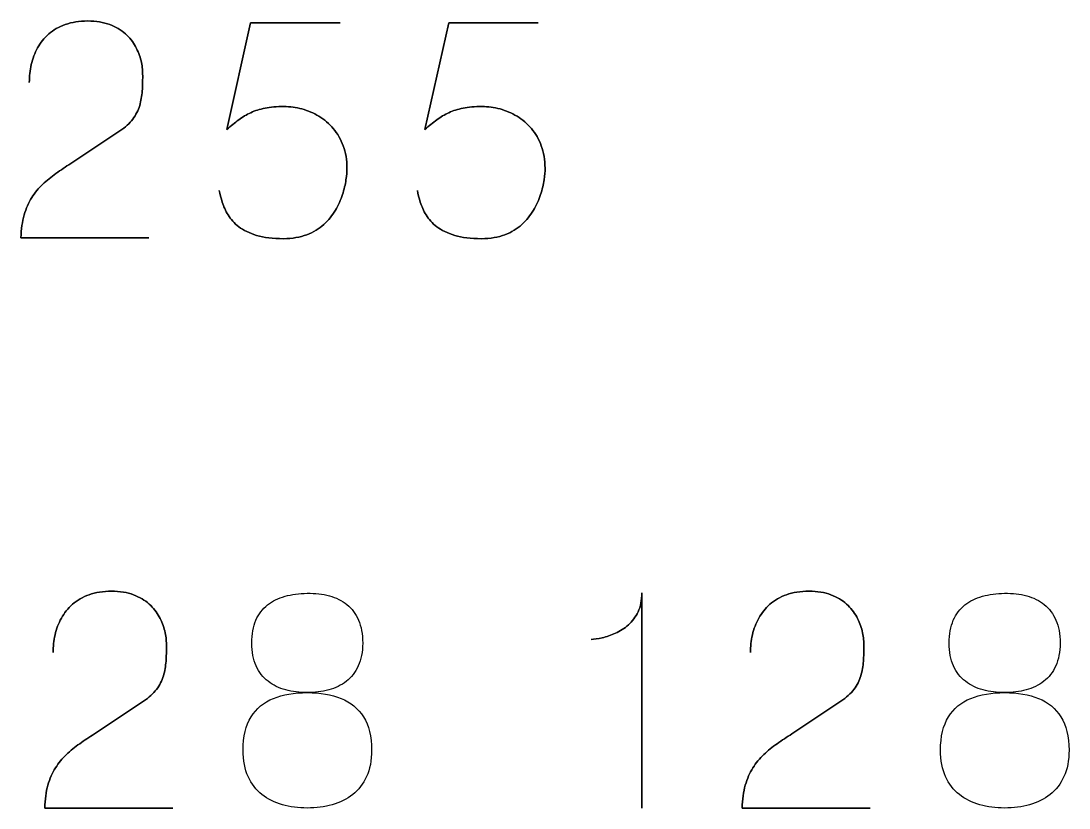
# Model space of a CAD drawing. Header units: millimetres. Extents: x -63 to 11, y -162 to 25.
# Drawn here: x -25.2 to 5.8, y -141.18 to -117.9 of the extents above; entities that cross this region are included whole.
import ezdxf

# ---------------------------------------------------------------- set-up
doc = ezdxf.new("R2010")
doc.units = ezdxf.units.MM
doc.header["$MEASUREMENT"] = 0
doc.layers.add('Layer 1', color=7, linetype='Continuous')

msp = doc.modelspace()

# ---------------------------------------------------------------- linework, layer by layer
at = {"layer": 'Layer 1'}
for points, knots in [([(-21.4115, -124.3109), (-21.4115, -124.3109), (-25.1964, -124.3109), (-25.1964, -124.3109), (-25.1964, -124.3109), (-25.1891, -124.055), (-25.1567, -123.8286), (-25.1023, -123.6345), (-25.1023, -123.6345), (-25.0465, -123.4404), (-24.9715, -123.2698), (-24.8788, -123.1228), (-24.8788, -123.1228), (-24.7847, -122.9757), (-24.6774, -122.8449), (-24.5553, -122.7302), (-24.5553, -122.7302), (-24.4333, -122.614), (-24.3024, -122.5081), (-24.1613, -122.4081), (-24.1613, -122.4081), (-24.0201, -122.3096), (-23.8745, -122.2111), (-23.7231, -122.114), (-23.7231, -122.114), (-23.7231, -122.114), (-22.2144, -121.1083), (-22.2144, -121.1083), (-22.2144, -121.1083), (-22.06, -120.9994), (-21.9394, -120.8803), (-21.8541, -120.7524), (-21.8541, -120.7524), (-21.7674, -120.6245), (-21.7071, -120.4892), (-21.6703, -120.3466), (-21.6703, -120.3466), (-21.635, -120.2054), (-21.613, -120.0598), (-21.6056, -119.9128), (-21.6056, -119.9128), (-21.5983, -119.7643), (-21.5953, -119.6158), (-21.5968, -119.4672), (-21.5968, -119.4672), (-21.5968, -119.3452), (-21.613, -119.2143), (-21.6453, -119.0732), (-21.6453, -119.0732), (-21.6791, -118.9335), (-21.7321, -118.7938), (-21.8071, -118.6555), (-21.8071, -118.6555), (-21.8821, -118.5173), (-21.982, -118.3909), (-22.107, -118.2762), (-22.107, -118.2762), (-22.232, -118.1629), (-22.3864, -118.0718), (-22.5702, -118.0027), (-22.5702, -118.0027), (-22.754, -117.9336), (-22.9702, -117.8983), (-23.2202, -117.8968), (-23.2202, -117.8968), (-23.4716, -117.8983), (-23.6936, -117.9336), (-23.8848, -118.0012), (-23.8848, -118.0012), (-24.076, -118.0688), (-24.2392, -118.1629), (-24.3745, -118.2821), (-24.3745, -118.2821), (-24.5097, -118.4012), (-24.6186, -118.5394), (-24.7038, -118.6938), (-24.7038, -118.6938), (-24.7891, -118.8482), (-24.8509, -119.0129), (-24.8906, -119.1864), (-24.8906, -119.1864), (-24.9303, -119.3599), (-24.9494, -119.5363), (-24.9494, -119.7143), (-24.9494, -119.7143), (-24.9494, -119.5363), (-24.9303, -119.3599), (-24.8906, -119.1864), (-24.8906, -119.1864), (-24.8509, -119.0129), (-24.7891, -118.8482), (-24.7038, -118.6938), (-24.7038, -118.6938), (-24.6186, -118.5394), (-24.5097, -118.4012), (-24.3745, -118.2821), (-24.3745, -118.2821), (-24.2392, -118.1629), (-24.076, -118.0688), (-23.8848, -118.0012), (-23.8848, -118.0012), (-23.6936, -117.9336), (-23.4716, -117.8983), (-23.2202, -117.8968), (-23.2202, -117.8968), (-22.9702, -117.8983), (-22.754, -117.9336), (-22.5702, -118.0027), (-22.5702, -118.0027), (-22.3864, -118.0718), (-22.232, -118.1629), (-22.107, -118.2762), (-22.107, -118.2762), (-21.982, -118.3909), (-21.8821, -118.5173), (-21.8071, -118.6555), (-21.8071, -118.6555), (-21.7321, -118.7938), (-21.6791, -118.9335), (-21.6453, -119.0732), (-21.6453, -119.0732), (-21.613, -119.2143), (-21.5968, -119.3452), (-21.5968, -119.4672), (-21.5968, -119.4672), (-21.5953, -119.6158), (-21.5983, -119.7643), (-21.6056, -119.9128), (-21.6056, -119.9128), (-21.613, -120.0598), (-21.635, -120.2054), (-21.6703, -120.3466), (-21.6703, -120.3466), (-21.7071, -120.4892), (-21.7674, -120.6245), (-21.8541, -120.7524), (-21.8541, -120.7524), (-21.9394, -120.8803), (-22.06, -120.9994), (-22.2144, -121.1083), (-22.2144, -121.1083), (-22.2144, -121.1083), (-23.7231, -122.114), (-23.7231, -122.114), (-23.7231, -122.114), (-23.8745, -122.2111), (-24.0201, -122.3096), (-24.1613, -122.4081), (-24.1613, -122.4081), (-24.3024, -122.5081), (-24.4333, -122.614), (-24.5553, -122.7302), (-24.5553, -122.7302), (-24.6774, -122.8449), (-24.7847, -122.9757), (-24.8788, -123.1228), (-24.8788, -123.1228), (-24.9715, -123.2698), (-25.0465, -123.4404), (-25.1023, -123.6345), (-25.1023, -123.6345), (-25.1567, -123.8286), (-25.1891, -124.055), (-25.1964, -124.3109), (-25.1964, -124.3109), (-25.1964, -124.3109), (-21.4115, -124.3109), (-21.4115, -124.3109)], [0, 0, 0, 0, 0.0232558, 0.0232558, 0.0232558, 0.0232558, 0.0465116, 0.0465116, 0.0465116, 0.0465116, 0.0697674, 0.0697674, 0.0697674, 0.0697674, 0.0930233, 0.0930233, 0.0930233, 0.0930233, 0.1162791, 0.1162791, 0.1162791, 0.1162791, 0.1395349, 0.1395349, 0.1395349, 0.1395349, 0.1627907, 0.1627907, 0.1627907, 0.1627907, 0.1860465, 0.1860465, 0.1860465, 0.1860465, 0.2093023, 0.2093023, 0.2093023, 0.2093023, 0.2325581, 0.2325581, 0.2325581, 0.2325581, 0.255814, 0.255814, 0.255814, 0.255814, 0.2790698, 0.2790698, 0.2790698, 0.2790698, 0.3023256, 0.3023256, 0.3023256, 0.3023256, 0.3255814, 0.3255814, 0.3255814, 0.3255814, 0.3488372, 0.3488372, 0.3488372, 0.3488372, 0.372093, 0.372093, 0.372093, 0.372093, 0.3953488, 0.3953488, 0.3953488, 0.3953488, 0.4186047, 0.4186047, 0.4186047, 0.4186047, 0.4418605, 0.4418605, 0.4418605, 0.4418605, 0.4651163, 0.4651163, 0.4651163, 0.4651163, 0.4883721, 0.4883721, 0.4883721, 0.4883721, 0.5116279, 0.5116279, 0.5116279, 0.5116279, 0.5348837, 0.5348837, 0.5348837, 0.5348837, 0.5581395, 0.5581395, 0.5581395, 0.5581395, 0.5813953, 0.5813953, 0.5813953, 0.5813953, 0.6046512, 0.6046512, 0.6046512, 0.6046512, 0.627907, 0.627907, 0.627907, 0.627907, 0.6511628, 0.6511628, 0.6511628, 0.6511628, 0.6744186, 0.6744186, 0.6744186, 0.6744186, 0.6976744, 0.6976744, 0.6976744, 0.6976744, 0.7209302, 0.7209302, 0.7209302, 0.7209302, 0.744186, 0.744186, 0.744186, 0.744186, 0.7674419, 0.7674419, 0.7674419, 0.7674419, 0.7906977, 0.7906977, 0.7906977, 0.7906977, 0.8139535, 0.8139535, 0.8139535, 0.8139535, 0.8372093, 0.8372093, 0.8372093, 0.8372093, 0.8604651, 0.8604651, 0.8604651, 0.8604651, 0.8837209, 0.8837209, 0.8837209, 0.8837209, 0.9069767, 0.9069767, 0.9069767, 0.9069767, 0.9302326, 0.9302326, 0.9302326, 0.9302326, 0.9534884, 0.9534884, 0.9534884, 0.9534884, 1, 1, 1, 1]), ([(-15.7562, -117.9497), (-15.7562, -117.9497), (-18.403, -117.9497), (-18.403, -117.9497), (-18.403, -117.9497), (-18.403, -117.9497), (-19.1088, -121.1083), (-19.1088, -121.1083), (-19.1088, -121.1083), (-18.9853, -121.0024), (-18.8676, -120.9068), (-18.7544, -120.823), (-18.7544, -120.823), (-18.6426, -120.7392), (-18.525, -120.6686), (-18.4, -120.6098), (-18.4, -120.6098), (-18.2765, -120.551), (-18.1353, -120.5068), (-17.9765, -120.476), (-17.9765, -120.476), (-17.8192, -120.4451), (-17.631, -120.4289), (-17.4148, -120.4289), (-17.4148, -120.4289), (-17.2384, -120.4289), (-17.0619, -120.4524), (-16.8855, -120.501), (-16.8855, -120.501), (-16.709, -120.548), (-16.5414, -120.6201), (-16.3826, -120.7156), (-16.3826, -120.7156), (-16.2223, -120.8127), (-16.0811, -120.9333), (-15.9576, -121.0789), (-15.9576, -121.0789), (-15.8326, -121.2244), (-15.7341, -121.395), (-15.6635, -121.5906), (-15.6635, -121.5906), (-15.5915, -121.7861), (-15.5547, -122.0082), (-15.5532, -122.2552), (-15.5532, -122.2552), (-15.5518, -122.3464), (-15.5621, -122.4611), (-15.5826, -122.5964), (-15.5826, -122.5964), (-15.6018, -122.7316), (-15.637, -122.8787), (-15.687, -123.0345), (-15.687, -123.0345), (-15.737, -123.1904), (-15.8076, -123.3448), (-15.8973, -123.4977), (-15.8973, -123.4977), (-15.987, -123.6507), (-16.1017, -123.7904), (-16.2399, -123.9168), (-16.2399, -123.9168), (-16.3782, -124.0433), (-16.5458, -124.1447), (-16.7414, -124.2212), (-16.7414, -124.2212), (-16.9384, -124.2962), (-17.1693, -124.3359), (-17.4325, -124.3374), (-17.4325, -124.3374), (-17.7471, -124.3359), (-18.0118, -124.3021), (-18.2265, -124.2388), (-18.2265, -124.2388), (-18.4412, -124.1741), (-18.6162, -124.0903), (-18.7515, -123.9845), (-18.7515, -123.9845), (-18.8882, -123.8786), (-18.9941, -123.7624), (-19.0705, -123.636), (-19.0705, -123.636), (-19.147, -123.5095), (-19.2044, -123.383), (-19.2426, -123.2566), (-19.2426, -123.2566), (-19.2808, -123.1301), (-19.3102, -123.014), (-19.3293, -122.9081), (-19.3293, -122.9081), (-19.3102, -123.014), (-19.2808, -123.1301), (-19.2426, -123.2566), (-19.2426, -123.2566), (-19.2044, -123.383), (-19.147, -123.5095), (-19.0705, -123.636), (-19.0705, -123.636), (-18.9941, -123.7624), (-18.8882, -123.8786), (-18.7515, -123.9845), (-18.7515, -123.9845), (-18.6162, -124.0903), (-18.4412, -124.1741), (-18.2265, -124.2388), (-18.2265, -124.2388), (-18.0118, -124.3021), (-17.7471, -124.3359), (-17.4325, -124.3374), (-17.4325, -124.3374), (-17.1693, -124.3359), (-16.9384, -124.2962), (-16.7414, -124.2212), (-16.7414, -124.2212), (-16.5458, -124.1447), (-16.3782, -124.0433), (-16.2399, -123.9168), (-16.2399, -123.9168), (-16.1017, -123.7904), (-15.987, -123.6507), (-15.8973, -123.4977), (-15.8973, -123.4977), (-15.8076, -123.3448), (-15.737, -123.1904), (-15.687, -123.0345), (-15.687, -123.0345), (-15.637, -122.8787), (-15.6018, -122.7316), (-15.5826, -122.5964), (-15.5826, -122.5964), (-15.5621, -122.4611), (-15.5518, -122.3464), (-15.5532, -122.2552), (-15.5532, -122.2552), (-15.5547, -122.0082), (-15.5915, -121.7861), (-15.6635, -121.5906), (-15.6635, -121.5906), (-15.7341, -121.395), (-15.8326, -121.2244), (-15.9576, -121.0789), (-15.9576, -121.0789), (-16.0811, -120.9333), (-16.2223, -120.8127), (-16.3826, -120.7156), (-16.3826, -120.7156), (-16.5414, -120.6201), (-16.709, -120.548), (-16.8855, -120.501), (-16.8855, -120.501), (-17.0619, -120.4524), (-17.2384, -120.4289), (-17.4148, -120.4289), (-17.4148, -120.4289), (-17.631, -120.4289), (-17.8192, -120.4451), (-17.9765, -120.476), (-17.9765, -120.476), (-18.1353, -120.5068), (-18.2765, -120.551), (-18.4, -120.6098), (-18.4, -120.6098), (-18.525, -120.6686), (-18.6426, -120.7392), (-18.7544, -120.823), (-18.7544, -120.823), (-18.8676, -120.9068), (-18.9853, -121.0024), (-19.1088, -121.1083), (-19.1088, -121.1083), (-19.1088, -121.1083), (-18.403, -117.9497), (-18.403, -117.9497), (-18.403, -117.9497), (-18.403, -117.9497), (-15.7562, -117.9497), (-15.7562, -117.9497)], [0, 0, 0, 0, 0.0222222, 0.0222222, 0.0222222, 0.0222222, 0.0444444, 0.0444444, 0.0444444, 0.0444444, 0.0666667, 0.0666667, 0.0666667, 0.0666667, 0.0888889, 0.0888889, 0.0888889, 0.0888889, 0.1111111, 0.1111111, 0.1111111, 0.1111111, 0.1333333, 0.1333333, 0.1333333, 0.1333333, 0.1555556, 0.1555556, 0.1555556, 0.1555556, 0.1777778, 0.1777778, 0.1777778, 0.1777778, 0.2, 0.2, 0.2, 0.2, 0.2222222, 0.2222222, 0.2222222, 0.2222222, 0.2444444, 0.2444444, 0.2444444, 0.2444444, 0.2666667, 0.2666667, 0.2666667, 0.2666667, 0.2888889, 0.2888889, 0.2888889, 0.2888889, 0.3111111, 0.3111111, 0.3111111, 0.3111111, 0.3333333, 0.3333333, 0.3333333, 0.3333333, 0.3555556, 0.3555556, 0.3555556, 0.3555556, 0.3777778, 0.3777778, 0.3777778, 0.3777778, 0.4, 0.4, 0.4, 0.4, 0.4222222, 0.4222222, 0.4222222, 0.4222222, 0.4444444, 0.4444444, 0.4444444, 0.4444444, 0.4666667, 0.4666667, 0.4666667, 0.4666667, 0.4888889, 0.4888889, 0.4888889, 0.4888889, 0.5111111, 0.5111111, 0.5111111, 0.5111111, 0.5333333, 0.5333333, 0.5333333, 0.5333333, 0.5555556, 0.5555556, 0.5555556, 0.5555556, 0.5777778, 0.5777778, 0.5777778, 0.5777778, 0.6, 0.6, 0.6, 0.6, 0.6222222, 0.6222222, 0.6222222, 0.6222222, 0.6444444, 0.6444444, 0.6444444, 0.6444444, 0.6666667, 0.6666667, 0.6666667, 0.6666667, 0.6888889, 0.6888889, 0.6888889, 0.6888889, 0.7111111, 0.7111111, 0.7111111, 0.7111111, 0.7333333, 0.7333333, 0.7333333, 0.7333333, 0.7555556, 0.7555556, 0.7555556, 0.7555556, 0.7777778, 0.7777778, 0.7777778, 0.7777778, 0.8, 0.8, 0.8, 0.8, 0.8222222, 0.8222222, 0.8222222, 0.8222222, 0.8444444, 0.8444444, 0.8444444, 0.8444444, 0.8666667, 0.8666667, 0.8666667, 0.8666667, 0.8888889, 0.8888889, 0.8888889, 0.8888889, 0.9111111, 0.9111111, 0.9111111, 0.9111111, 0.9333333, 0.9333333, 0.9333333, 0.9333333, 0.9555556, 0.9555556, 0.9555556, 0.9555556, 1, 1, 1, 1]), ([(-9.8979, -117.9497), (-9.8979, -117.9497), (-12.5447, -117.9497), (-12.5447, -117.9497), (-12.5447, -117.9497), (-12.5447, -117.9497), (-13.2505, -121.1083), (-13.2505, -121.1083), (-13.2505, -121.1083), (-13.127, -121.0024), (-13.0093, -120.9068), (-12.8961, -120.823), (-12.8961, -120.823), (-12.7843, -120.7392), (-12.6667, -120.6686), (-12.5417, -120.6098), (-12.5417, -120.6098), (-12.4182, -120.551), (-12.277, -120.5068), (-12.1182, -120.476), (-12.1182, -120.476), (-11.9609, -120.4451), (-11.7727, -120.4289), (-11.5565, -120.4289), (-11.5565, -120.4289), (-11.3801, -120.4289), (-11.2036, -120.4524), (-11.0272, -120.501), (-11.0272, -120.501), (-10.8507, -120.548), (-10.6831, -120.6201), (-10.5243, -120.7156), (-10.5243, -120.7156), (-10.364, -120.8127), (-10.2228, -120.9333), (-10.0993, -121.0789), (-10.0993, -121.0789), (-9.9743, -121.2244), (-9.8758, -121.395), (-9.8052, -121.5906), (-9.8052, -121.5906), (-9.7332, -121.7861), (-9.6964, -122.0082), (-9.6949, -122.2552), (-9.6949, -122.2552), (-9.6935, -122.3464), (-9.7038, -122.4611), (-9.7243, -122.5964), (-9.7243, -122.5964), (-9.7435, -122.7316), (-9.7787, -122.8787), (-9.8287, -123.0345), (-9.8287, -123.0345), (-9.8787, -123.1904), (-9.9493, -123.3448), (-10.039, -123.4977), (-10.039, -123.4977), (-10.1287, -123.6507), (-10.2434, -123.7904), (-10.3816, -123.9168), (-10.3816, -123.9168), (-10.5199, -124.0433), (-10.6875, -124.1447), (-10.8831, -124.2212), (-10.8831, -124.2212), (-11.0801, -124.2962), (-11.311, -124.3359), (-11.5742, -124.3374), (-11.5742, -124.3374), (-11.8888, -124.3359), (-12.1535, -124.3021), (-12.3682, -124.2388), (-12.3682, -124.2388), (-12.5829, -124.1741), (-12.7579, -124.0903), (-12.8932, -123.9845), (-12.8932, -123.9845), (-13.0299, -123.8786), (-13.1358, -123.7624), (-13.2122, -123.636), (-13.2122, -123.636), (-13.2887, -123.5095), (-13.3461, -123.383), (-13.3843, -123.2566), (-13.3843, -123.2566), (-13.4225, -123.1301), (-13.4519, -123.014), (-13.471, -122.9081), (-13.471, -122.9081), (-13.4519, -123.014), (-13.4225, -123.1301), (-13.3843, -123.2566), (-13.3843, -123.2566), (-13.3461, -123.383), (-13.2887, -123.5095), (-13.2122, -123.636), (-13.2122, -123.636), (-13.1358, -123.7624), (-13.0299, -123.8786), (-12.8932, -123.9845), (-12.8932, -123.9845), (-12.7579, -124.0903), (-12.5829, -124.1741), (-12.3682, -124.2388), (-12.3682, -124.2388), (-12.1535, -124.3021), (-11.8888, -124.3359), (-11.5742, -124.3374), (-11.5742, -124.3374), (-11.311, -124.3359), (-11.0801, -124.2962), (-10.8831, -124.2212), (-10.8831, -124.2212), (-10.6875, -124.1447), (-10.5199, -124.0433), (-10.3816, -123.9168), (-10.3816, -123.9168), (-10.2434, -123.7904), (-10.1287, -123.6507), (-10.039, -123.4977), (-10.039, -123.4977), (-9.9493, -123.3448), (-9.8787, -123.1904), (-9.8287, -123.0345), (-9.8287, -123.0345), (-9.7787, -122.8787), (-9.7435, -122.7316), (-9.7243, -122.5964), (-9.7243, -122.5964), (-9.7038, -122.4611), (-9.6935, -122.3464), (-9.6949, -122.2552), (-9.6949, -122.2552), (-9.6964, -122.0082), (-9.7332, -121.7861), (-9.8052, -121.5906), (-9.8052, -121.5906), (-9.8758, -121.395), (-9.9743, -121.2244), (-10.0993, -121.0789), (-10.0993, -121.0789), (-10.2228, -120.9333), (-10.364, -120.8127), (-10.5243, -120.7156), (-10.5243, -120.7156), (-10.6831, -120.6201), (-10.8507, -120.548), (-11.0272, -120.501), (-11.0272, -120.501), (-11.2036, -120.4524), (-11.3801, -120.4289), (-11.5565, -120.4289), (-11.5565, -120.4289), (-11.7727, -120.4289), (-11.9609, -120.4451), (-12.1182, -120.476), (-12.1182, -120.476), (-12.277, -120.5068), (-12.4182, -120.551), (-12.5417, -120.6098), (-12.5417, -120.6098), (-12.6667, -120.6686), (-12.7843, -120.7392), (-12.8961, -120.823), (-12.8961, -120.823), (-13.0093, -120.9068), (-13.127, -121.0024), (-13.2505, -121.1083), (-13.2505, -121.1083), (-13.2505, -121.1083), (-12.5447, -117.9497), (-12.5447, -117.9497), (-12.5447, -117.9497), (-12.5447, -117.9497), (-9.8979, -117.9497), (-9.8979, -117.9497)], [0, 0, 0, 0, 0.0222222, 0.0222222, 0.0222222, 0.0222222, 0.0444444, 0.0444444, 0.0444444, 0.0444444, 0.0666667, 0.0666667, 0.0666667, 0.0666667, 0.0888889, 0.0888889, 0.0888889, 0.0888889, 0.1111111, 0.1111111, 0.1111111, 0.1111111, 0.1333333, 0.1333333, 0.1333333, 0.1333333, 0.1555556, 0.1555556, 0.1555556, 0.1555556, 0.1777778, 0.1777778, 0.1777778, 0.1777778, 0.2, 0.2, 0.2, 0.2, 0.2222222, 0.2222222, 0.2222222, 0.2222222, 0.2444444, 0.2444444, 0.2444444, 0.2444444, 0.2666667, 0.2666667, 0.2666667, 0.2666667, 0.2888889, 0.2888889, 0.2888889, 0.2888889, 0.3111111, 0.3111111, 0.3111111, 0.3111111, 0.3333333, 0.3333333, 0.3333333, 0.3333333, 0.3555556, 0.3555556, 0.3555556, 0.3555556, 0.3777778, 0.3777778, 0.3777778, 0.3777778, 0.4, 0.4, 0.4, 0.4, 0.4222222, 0.4222222, 0.4222222, 0.4222222, 0.4444444, 0.4444444, 0.4444444, 0.4444444, 0.4666667, 0.4666667, 0.4666667, 0.4666667, 0.4888889, 0.4888889, 0.4888889, 0.4888889, 0.5111111, 0.5111111, 0.5111111, 0.5111111, 0.5333333, 0.5333333, 0.5333333, 0.5333333, 0.5555556, 0.5555556, 0.5555556, 0.5555556, 0.5777778, 0.5777778, 0.5777778, 0.5777778, 0.6, 0.6, 0.6, 0.6, 0.6222222, 0.6222222, 0.6222222, 0.6222222, 0.6444444, 0.6444444, 0.6444444, 0.6444444, 0.6666667, 0.6666667, 0.6666667, 0.6666667, 0.6888889, 0.6888889, 0.6888889, 0.6888889, 0.7111111, 0.7111111, 0.7111111, 0.7111111, 0.7333333, 0.7333333, 0.7333333, 0.7333333, 0.7555556, 0.7555556, 0.7555556, 0.7555556, 0.7777778, 0.7777778, 0.7777778, 0.7777778, 0.8, 0.8, 0.8, 0.8, 0.8222222, 0.8222222, 0.8222222, 0.8222222, 0.8444444, 0.8444444, 0.8444444, 0.8444444, 0.8666667, 0.8666667, 0.8666667, 0.8666667, 0.8888889, 0.8888889, 0.8888889, 0.8888889, 0.9111111, 0.9111111, 0.9111111, 0.9111111, 0.9333333, 0.9333333, 0.9333333, 0.9333333, 0.9555556, 0.9555556, 0.9555556, 0.9555556, 1, 1, 1, 1]), ([(-20.7089, -141.1788), (-20.7089, -141.1788), (-24.4938, -141.1788), (-24.4938, -141.1788), (-24.4938, -141.1788), (-24.4865, -140.9229), (-24.4541, -140.6965), (-24.3997, -140.5024), (-24.3997, -140.5024), (-24.3439, -140.3083), (-24.2689, -140.1377), (-24.1762, -139.9907), (-24.1762, -139.9907), (-24.0821, -139.8436), (-23.9748, -139.7128), (-23.8527, -139.5981), (-23.8527, -139.5981), (-23.7307, -139.4819), (-23.5998, -139.376), (-23.4587, -139.276), (-23.4587, -139.276), (-23.3175, -139.1775), (-23.1719, -139.079), (-23.0205, -138.9819), (-23.0205, -138.9819), (-23.0205, -138.9819), (-21.5118, -137.9762), (-21.5118, -137.9762), (-21.5118, -137.9762), (-21.3574, -137.8673), (-21.2368, -137.7482), (-21.1515, -137.6203), (-21.1515, -137.6203), (-21.0648, -137.4924), (-21.0045, -137.3571), (-20.9677, -137.2145), (-20.9677, -137.2145), (-20.9324, -137.0733), (-20.9104, -136.9277), (-20.903, -136.7807), (-20.903, -136.7807), (-20.8957, -136.6322), (-20.8927, -136.4837), (-20.8942, -136.3351), (-20.8942, -136.3351), (-20.8942, -136.2131), (-20.9104, -136.0822), (-20.9427, -135.9411), (-20.9427, -135.9411), (-20.9765, -135.8014), (-21.0295, -135.6617), (-21.1045, -135.5234), (-21.1045, -135.5234), (-21.1795, -135.3852), (-21.2794, -135.2588), (-21.4044, -135.1441), (-21.4044, -135.1441), (-21.5294, -135.0308), (-21.6838, -134.9397), (-21.8676, -134.8706), (-21.8676, -134.8706), (-22.0514, -134.8015), (-22.2676, -134.7662), (-22.5176, -134.7647), (-22.5176, -134.7647), (-22.769, -134.7662), (-22.991, -134.8015), (-23.1822, -134.8691), (-23.1822, -134.8691), (-23.3734, -134.9367), (-23.5366, -135.0308), (-23.6719, -135.15), (-23.6719, -135.15), (-23.8071, -135.2691), (-23.916, -135.4073), (-24.0012, -135.5617), (-24.0012, -135.5617), (-24.0865, -135.7161), (-24.1483, -135.8808), (-24.188, -136.0543), (-24.188, -136.0543), (-24.2277, -136.2278), (-24.2468, -136.4042), (-24.2468, -136.5822), (-24.2468, -136.5822), (-24.2468, -136.4042), (-24.2277, -136.2278), (-24.188, -136.0543), (-24.188, -136.0543), (-24.1483, -135.8808), (-24.0865, -135.7161), (-24.0012, -135.5617), (-24.0012, -135.5617), (-23.916, -135.4073), (-23.8071, -135.2691), (-23.6719, -135.15), (-23.6719, -135.15), (-23.5366, -135.0308), (-23.3734, -134.9367), (-23.1822, -134.8691), (-23.1822, -134.8691), (-22.991, -134.8015), (-22.769, -134.7662), (-22.5176, -134.7647), (-22.5176, -134.7647), (-22.2676, -134.7662), (-22.0514, -134.8015), (-21.8676, -134.8706), (-21.8676, -134.8706), (-21.6838, -134.9397), (-21.5294, -135.0308), (-21.4044, -135.1441), (-21.4044, -135.1441), (-21.2794, -135.2588), (-21.1795, -135.3852), (-21.1045, -135.5234), (-21.1045, -135.5234), (-21.0295, -135.6617), (-20.9765, -135.8014), (-20.9427, -135.9411), (-20.9427, -135.9411), (-20.9104, -136.0822), (-20.8942, -136.2131), (-20.8942, -136.3351), (-20.8942, -136.3351), (-20.8927, -136.4837), (-20.8957, -136.6322), (-20.903, -136.7807), (-20.903, -136.7807), (-20.9104, -136.9277), (-20.9324, -137.0733), (-20.9677, -137.2145), (-20.9677, -137.2145), (-21.0045, -137.3571), (-21.0648, -137.4924), (-21.1515, -137.6203), (-21.1515, -137.6203), (-21.2368, -137.7482), (-21.3574, -137.8673), (-21.5118, -137.9762), (-21.5118, -137.9762), (-21.5118, -137.9762), (-23.0205, -138.9819), (-23.0205, -138.9819), (-23.0205, -138.9819), (-23.1719, -139.079), (-23.3175, -139.1775), (-23.4587, -139.276), (-23.4587, -139.276), (-23.5998, -139.376), (-23.7307, -139.4819), (-23.8527, -139.5981), (-23.8527, -139.5981), (-23.9748, -139.7128), (-24.0821, -139.8436), (-24.1762, -139.9907), (-24.1762, -139.9907), (-24.2689, -140.1377), (-24.3439, -140.3083), (-24.3997, -140.5024), (-24.3997, -140.5024), (-24.4541, -140.6965), (-24.4865, -140.9229), (-24.4938, -141.1788), (-24.4938, -141.1788), (-24.4938, -141.1788), (-20.7089, -141.1788), (-20.7089, -141.1788)], [0, 0, 0, 0, 0.0232558, 0.0232558, 0.0232558, 0.0232558, 0.0465116, 0.0465116, 0.0465116, 0.0465116, 0.0697674, 0.0697674, 0.0697674, 0.0697674, 0.0930233, 0.0930233, 0.0930233, 0.0930233, 0.1162791, 0.1162791, 0.1162791, 0.1162791, 0.1395349, 0.1395349, 0.1395349, 0.1395349, 0.1627907, 0.1627907, 0.1627907, 0.1627907, 0.1860465, 0.1860465, 0.1860465, 0.1860465, 0.2093023, 0.2093023, 0.2093023, 0.2093023, 0.2325581, 0.2325581, 0.2325581, 0.2325581, 0.255814, 0.255814, 0.255814, 0.255814, 0.2790698, 0.2790698, 0.2790698, 0.2790698, 0.3023256, 0.3023256, 0.3023256, 0.3023256, 0.3255814, 0.3255814, 0.3255814, 0.3255814, 0.3488372, 0.3488372, 0.3488372, 0.3488372, 0.372093, 0.372093, 0.372093, 0.372093, 0.3953488, 0.3953488, 0.3953488, 0.3953488, 0.4186047, 0.4186047, 0.4186047, 0.4186047, 0.4418605, 0.4418605, 0.4418605, 0.4418605, 0.4651163, 0.4651163, 0.4651163, 0.4651163, 0.4883721, 0.4883721, 0.4883721, 0.4883721, 0.5116279, 0.5116279, 0.5116279, 0.5116279, 0.5348837, 0.5348837, 0.5348837, 0.5348837, 0.5581395, 0.5581395, 0.5581395, 0.5581395, 0.5813953, 0.5813953, 0.5813953, 0.5813953, 0.6046512, 0.6046512, 0.6046512, 0.6046512, 0.627907, 0.627907, 0.627907, 0.627907, 0.6511628, 0.6511628, 0.6511628, 0.6511628, 0.6744186, 0.6744186, 0.6744186, 0.6744186, 0.6976744, 0.6976744, 0.6976744, 0.6976744, 0.7209302, 0.7209302, 0.7209302, 0.7209302, 0.744186, 0.744186, 0.744186, 0.744186, 0.7674419, 0.7674419, 0.7674419, 0.7674419, 0.7906977, 0.7906977, 0.7906977, 0.7906977, 0.8139535, 0.8139535, 0.8139535, 0.8139535, 0.8372093, 0.8372093, 0.8372093, 0.8372093, 0.8604651, 0.8604651, 0.8604651, 0.8604651, 0.8837209, 0.8837209, 0.8837209, 0.8837209, 0.9069767, 0.9069767, 0.9069767, 0.9069767, 0.9302326, 0.9302326, 0.9302326, 0.9302326, 0.9534884, 0.9534884, 0.9534884, 0.9534884, 1, 1, 1, 1]), ([(-16.7299, -137.7644), (-16.5034, -137.7644), (-16.2917, -137.7379), (-16.0932, -137.685), (-16.0932, -137.685), (-15.8961, -137.6306), (-15.7226, -137.5453), (-15.5712, -137.4292), (-15.5712, -137.4292), (-15.4212, -137.313), (-15.3035, -137.1615), (-15.2182, -136.9748), (-15.2182, -136.9748), (-15.133, -136.7895), (-15.0903, -136.5645), (-15.0888, -136.2998), (-15.0888, -136.2998), (-15.0903, -136.0352), (-15.1315, -135.8087), (-15.2124, -135.6205), (-15.2124, -135.6205), (-15.2932, -135.4323), (-15.4079, -135.2779), (-15.555, -135.1588), (-15.555, -135.1588), (-15.702, -135.0411), (-15.8755, -134.9544), (-16.0755, -134.9), (-16.0755, -134.9), (-16.274, -134.8456), (-16.4931, -134.822), (-16.7299, -134.8265), (-16.7299, -134.8265), (-16.9666, -134.8294), (-17.1857, -134.8603), (-17.3842, -134.9147), (-17.3842, -134.9147), (-17.5842, -134.9706), (-17.7577, -135.0558), (-17.9048, -135.172), (-17.9048, -135.172), (-18.0518, -135.2882), (-18.1665, -135.4396), (-18.2474, -135.6249), (-18.2474, -135.6249), (-18.3282, -135.8117), (-18.3694, -136.0352), (-18.3709, -136.2998), (-18.3709, -136.2998), (-18.3694, -136.5645), (-18.3268, -136.7895), (-18.2415, -136.9748), (-18.2415, -136.9748), (-18.1562, -137.1615), (-18.0386, -137.313), (-17.8871, -137.4292), (-17.8871, -137.4292), (-17.7371, -137.5453), (-17.5636, -137.6306), (-17.3666, -137.685), (-17.3666, -137.685), (-17.1681, -137.7379), (-16.9563, -137.7644), (-16.7299, -137.7644)], [0, 0, 0, 0, 0.0588235, 0.0588235, 0.0588235, 0.0588235, 0.1176471, 0.1176471, 0.1176471, 0.1176471, 0.1764706, 0.1764706, 0.1764706, 0.1764706, 0.2352941, 0.2352941, 0.2352941, 0.2352941, 0.2941176, 0.2941176, 0.2941176, 0.2941176, 0.3529412, 0.3529412, 0.3529412, 0.3529412, 0.4117647, 0.4117647, 0.4117647, 0.4117647, 0.4705882, 0.4705882, 0.4705882, 0.4705882, 0.5294118, 0.5294118, 0.5294118, 0.5294118, 0.5882353, 0.5882353, 0.5882353, 0.5882353, 0.6470588, 0.6470588, 0.6470588, 0.6470588, 0.7058824, 0.7058824, 0.7058824, 0.7058824, 0.7647059, 0.7647059, 0.7647059, 0.7647059, 0.8235294, 0.8235294, 0.8235294, 0.8235294, 0.8823529, 0.8823529, 0.8823529, 0.8823529, 1, 1, 1, 1]), ([(-16.7299, -137.7644), (-16.5034, -137.7644), (-16.2917, -137.7379), (-16.0932, -137.685), (-16.0932, -137.685), (-15.8961, -137.6306), (-15.7226, -137.5453), (-15.5712, -137.4292), (-15.5712, -137.4292), (-15.4212, -137.313), (-15.3035, -137.1615), (-15.2182, -136.9748), (-15.2182, -136.9748), (-15.133, -136.7895), (-15.0903, -136.5645), (-15.0888, -136.2998), (-15.0888, -136.2998), (-15.0903, -136.0352), (-15.1315, -135.8087), (-15.2124, -135.6205), (-15.2124, -135.6205), (-15.2932, -135.4323), (-15.4079, -135.2779), (-15.555, -135.1588), (-15.555, -135.1588), (-15.702, -135.0411), (-15.8755, -134.9544), (-16.0755, -134.9), (-16.0755, -134.9), (-16.274, -134.8456), (-16.4931, -134.822), (-16.7299, -134.8265), (-16.7299, -134.8265), (-16.9666, -134.8294), (-17.1857, -134.8603), (-17.3842, -134.9147), (-17.3842, -134.9147), (-17.5842, -134.9706), (-17.7577, -135.0558), (-17.9048, -135.172), (-17.9048, -135.172), (-18.0518, -135.2882), (-18.1665, -135.4396), (-18.2474, -135.6249), (-18.2474, -135.6249), (-18.3282, -135.8117), (-18.3694, -136.0352), (-18.3709, -136.2998), (-18.3709, -136.2998), (-18.3694, -136.5645), (-18.3268, -136.7895), (-18.2415, -136.9748), (-18.2415, -136.9748), (-18.1562, -137.1615), (-18.0386, -137.313), (-17.8871, -137.4292), (-17.8871, -137.4292), (-17.7371, -137.5453), (-17.5636, -137.6306), (-17.3666, -137.685), (-17.3666, -137.685), (-17.1681, -137.7379), (-16.9563, -137.7644), (-16.7299, -137.7644)], [0, 0, 0, 0, 0.0588235, 0.0588235, 0.0588235, 0.0588235, 0.1176471, 0.1176471, 0.1176471, 0.1176471, 0.1764706, 0.1764706, 0.1764706, 0.1764706, 0.2352941, 0.2352941, 0.2352941, 0.2352941, 0.2941176, 0.2941176, 0.2941176, 0.2941176, 0.3529412, 0.3529412, 0.3529412, 0.3529412, 0.4117647, 0.4117647, 0.4117647, 0.4117647, 0.4705882, 0.4705882, 0.4705882, 0.4705882, 0.5294118, 0.5294118, 0.5294118, 0.5294118, 0.5882353, 0.5882353, 0.5882353, 0.5882353, 0.6470588, 0.6470588, 0.6470588, 0.6470588, 0.7058824, 0.7058824, 0.7058824, 0.7058824, 0.7647059, 0.7647059, 0.7647059, 0.7647059, 0.8235294, 0.8235294, 0.8235294, 0.8235294, 0.8823529, 0.8823529, 0.8823529, 0.8823529, 1, 1, 1, 1]), ([(-6.8309, -141.1788), (-6.8309, -141.1788), (-6.8309, -134.8176), (-6.8309, -134.8176), (-6.8309, -134.8176), (-6.8324, -135.0338), (-6.8706, -135.2191), (-6.9441, -135.3735), (-6.9441, -135.3735), (-7.0162, -135.5293), (-7.1117, -135.6573), (-7.2294, -135.7602), (-7.2294, -135.7602), (-7.347, -135.8631), (-7.4735, -135.9455), (-7.6088, -136.0072), (-7.6088, -136.0072), (-7.744, -136.0675), (-7.8749, -136.1131), (-8.0014, -136.141), (-8.0014, -136.141), (-8.1293, -136.1704), (-8.2381, -136.1881), (-8.3307, -136.194), (-8.3307, -136.194), (-8.2381, -136.1881), (-8.1293, -136.1704), (-8.0014, -136.141), (-8.0014, -136.141), (-7.8749, -136.1131), (-7.744, -136.0675), (-7.6088, -136.0072), (-7.6088, -136.0072), (-7.4735, -135.9455), (-7.347, -135.8631), (-7.2294, -135.7602), (-7.2294, -135.7602), (-7.1117, -135.6573), (-7.0162, -135.5293), (-6.9441, -135.3735), (-6.9441, -135.3735), (-6.8706, -135.2191), (-6.8324, -135.0338), (-6.8309, -134.8176), (-6.8309, -134.8176), (-6.8309, -134.8176), (-6.8309, -141.1788), (-6.8309, -141.1788)], [0, 0, 0, 0, 0.0769231, 0.0769231, 0.0769231, 0.0769231, 0.1538462, 0.1538462, 0.1538462, 0.1538462, 0.2307692, 0.2307692, 0.2307692, 0.2307692, 0.3076923, 0.3076923, 0.3076923, 0.3076923, 0.3846154, 0.3846154, 0.3846154, 0.3846154, 0.4615385, 0.4615385, 0.4615385, 0.4615385, 0.5384615, 0.5384615, 0.5384615, 0.5384615, 0.6153846, 0.6153846, 0.6153846, 0.6153846, 0.6923077, 0.6923077, 0.6923077, 0.6923077, 0.7692308, 0.7692308, 0.7692308, 0.7692308, 0.8461538, 0.8461538, 0.8461538, 0.8461538, 1, 1, 1, 1]), ([(-0.0815, -141.1788), (-0.0815, -141.1788), (-3.8664, -141.1788), (-3.8664, -141.1788), (-3.8664, -141.1788), (-3.8591, -140.9229), (-3.8267, -140.6965), (-3.7723, -140.5024), (-3.7723, -140.5024), (-3.7165, -140.3083), (-3.6415, -140.1377), (-3.5488, -139.9907), (-3.5488, -139.9907), (-3.4547, -139.8436), (-3.3474, -139.7128), (-3.2253, -139.5981), (-3.2253, -139.5981), (-3.1033, -139.4819), (-2.9724, -139.376), (-2.8313, -139.276), (-2.8313, -139.276), (-2.6901, -139.1775), (-2.5445, -139.079), (-2.3931, -138.9819), (-2.3931, -138.9819), (-2.3931, -138.9819), (-0.8844, -137.9762), (-0.8844, -137.9762), (-0.8844, -137.9762), (-0.73, -137.8673), (-0.6094, -137.7482), (-0.5241, -137.6203), (-0.5241, -137.6203), (-0.4374, -137.4924), (-0.3771, -137.3571), (-0.3403, -137.2145), (-0.3403, -137.2145), (-0.305, -137.0733), (-0.283, -136.9277), (-0.2756, -136.7807), (-0.2756, -136.7807), (-0.2683, -136.6322), (-0.2653, -136.4837), (-0.2668, -136.3351), (-0.2668, -136.3351), (-0.2668, -136.2131), (-0.283, -136.0822), (-0.3153, -135.9411), (-0.3153, -135.9411), (-0.3491, -135.8014), (-0.4021, -135.6617), (-0.4771, -135.5234), (-0.4771, -135.5234), (-0.5521, -135.3852), (-0.652, -135.2588), (-0.777, -135.1441), (-0.777, -135.1441), (-0.902, -135.0308), (-1.0564, -134.9397), (-1.2402, -134.8706), (-1.2402, -134.8706), (-1.424, -134.8015), (-1.6402, -134.7662), (-1.8902, -134.7647), (-1.8902, -134.7647), (-2.1416, -134.7662), (-2.3636, -134.8015), (-2.5548, -134.8691), (-2.5548, -134.8691), (-2.746, -134.9367), (-2.9092, -135.0308), (-3.0445, -135.15), (-3.0445, -135.15), (-3.1797, -135.2691), (-3.2886, -135.4073), (-3.3738, -135.5617), (-3.3738, -135.5617), (-3.4591, -135.7161), (-3.5209, -135.8808), (-3.5606, -136.0543), (-3.5606, -136.0543), (-3.6003, -136.2278), (-3.6194, -136.4042), (-3.6194, -136.5822), (-3.6194, -136.5822), (-3.6194, -136.4042), (-3.6003, -136.2278), (-3.5606, -136.0543), (-3.5606, -136.0543), (-3.5209, -135.8808), (-3.4591, -135.7161), (-3.3738, -135.5617), (-3.3738, -135.5617), (-3.2886, -135.4073), (-3.1797, -135.2691), (-3.0445, -135.15), (-3.0445, -135.15), (-2.9092, -135.0308), (-2.746, -134.9367), (-2.5548, -134.8691), (-2.5548, -134.8691), (-2.3636, -134.8015), (-2.1416, -134.7662), (-1.8902, -134.7647), (-1.8902, -134.7647), (-1.6402, -134.7662), (-1.424, -134.8015), (-1.2402, -134.8706), (-1.2402, -134.8706), (-1.0564, -134.9397), (-0.902, -135.0308), (-0.777, -135.1441), (-0.777, -135.1441), (-0.652, -135.2588), (-0.5521, -135.3852), (-0.4771, -135.5234), (-0.4771, -135.5234), (-0.4021, -135.6617), (-0.3491, -135.8014), (-0.3153, -135.9411), (-0.3153, -135.9411), (-0.283, -136.0822), (-0.2668, -136.2131), (-0.2668, -136.3351), (-0.2668, -136.3351), (-0.2653, -136.4837), (-0.2683, -136.6322), (-0.2756, -136.7807), (-0.2756, -136.7807), (-0.283, -136.9277), (-0.305, -137.0733), (-0.3403, -137.2145), (-0.3403, -137.2145), (-0.3771, -137.3571), (-0.4374, -137.4924), (-0.5241, -137.6203), (-0.5241, -137.6203), (-0.6094, -137.7482), (-0.73, -137.8673), (-0.8844, -137.9762), (-0.8844, -137.9762), (-0.8844, -137.9762), (-2.3931, -138.9819), (-2.3931, -138.9819), (-2.3931, -138.9819), (-2.5445, -139.079), (-2.6901, -139.1775), (-2.8313, -139.276), (-2.8313, -139.276), (-2.9724, -139.376), (-3.1033, -139.4819), (-3.2253, -139.5981), (-3.2253, -139.5981), (-3.3474, -139.7128), (-3.4547, -139.8436), (-3.5488, -139.9907), (-3.5488, -139.9907), (-3.6415, -140.1377), (-3.7165, -140.3083), (-3.7723, -140.5024), (-3.7723, -140.5024), (-3.8267, -140.6965), (-3.8591, -140.9229), (-3.8664, -141.1788), (-3.8664, -141.1788), (-3.8664, -141.1788), (-0.0815, -141.1788), (-0.0815, -141.1788)], [0, 0, 0, 0, 0.0232558, 0.0232558, 0.0232558, 0.0232558, 0.0465116, 0.0465116, 0.0465116, 0.0465116, 0.0697674, 0.0697674, 0.0697674, 0.0697674, 0.0930233, 0.0930233, 0.0930233, 0.0930233, 0.1162791, 0.1162791, 0.1162791, 0.1162791, 0.1395349, 0.1395349, 0.1395349, 0.1395349, 0.1627907, 0.1627907, 0.1627907, 0.1627907, 0.1860465, 0.1860465, 0.1860465, 0.1860465, 0.2093023, 0.2093023, 0.2093023, 0.2093023, 0.2325581, 0.2325581, 0.2325581, 0.2325581, 0.255814, 0.255814, 0.255814, 0.255814, 0.2790698, 0.2790698, 0.2790698, 0.2790698, 0.3023256, 0.3023256, 0.3023256, 0.3023256, 0.3255814, 0.3255814, 0.3255814, 0.3255814, 0.3488372, 0.3488372, 0.3488372, 0.3488372, 0.372093, 0.372093, 0.372093, 0.372093, 0.3953488, 0.3953488, 0.3953488, 0.3953488, 0.4186047, 0.4186047, 0.4186047, 0.4186047, 0.4418605, 0.4418605, 0.4418605, 0.4418605, 0.4651163, 0.4651163, 0.4651163, 0.4651163, 0.4883721, 0.4883721, 0.4883721, 0.4883721, 0.5116279, 0.5116279, 0.5116279, 0.5116279, 0.5348837, 0.5348837, 0.5348837, 0.5348837, 0.5581395, 0.5581395, 0.5581395, 0.5581395, 0.5813953, 0.5813953, 0.5813953, 0.5813953, 0.6046512, 0.6046512, 0.6046512, 0.6046512, 0.627907, 0.627907, 0.627907, 0.627907, 0.6511628, 0.6511628, 0.6511628, 0.6511628, 0.6744186, 0.6744186, 0.6744186, 0.6744186, 0.6976744, 0.6976744, 0.6976744, 0.6976744, 0.7209302, 0.7209302, 0.7209302, 0.7209302, 0.744186, 0.744186, 0.744186, 0.744186, 0.7674419, 0.7674419, 0.7674419, 0.7674419, 0.7906977, 0.7906977, 0.7906977, 0.7906977, 0.8139535, 0.8139535, 0.8139535, 0.8139535, 0.8372093, 0.8372093, 0.8372093, 0.8372093, 0.8604651, 0.8604651, 0.8604651, 0.8604651, 0.8837209, 0.8837209, 0.8837209, 0.8837209, 0.9069767, 0.9069767, 0.9069767, 0.9069767, 0.9302326, 0.9302326, 0.9302326, 0.9302326, 0.9534884, 0.9534884, 0.9534884, 0.9534884, 1, 1, 1, 1]), ([(3.8975, -137.7644), (4.124, -137.7644), (4.3357, -137.7379), (4.5342, -137.685), (4.5342, -137.685), (4.7313, -137.6306), (4.9048, -137.5453), (5.0562, -137.4292), (5.0562, -137.4292), (5.2062, -137.313), (5.3239, -137.1615), (5.4092, -136.9748), (5.4092, -136.9748), (5.4944, -136.7895), (5.5371, -136.5645), (5.5386, -136.2998), (5.5386, -136.2998), (5.5371, -136.0352), (5.4959, -135.8087), (5.415, -135.6205), (5.415, -135.6205), (5.3342, -135.4323), (5.2195, -135.2779), (5.0724, -135.1588), (5.0724, -135.1588), (4.9254, -135.0411), (4.7519, -134.9544), (4.5519, -134.9), (4.5519, -134.9), (4.3534, -134.8456), (4.1343, -134.822), (3.8975, -134.8265), (3.8975, -134.8265), (3.6608, -134.8294), (3.4417, -134.8603), (3.2432, -134.9147), (3.2432, -134.9147), (3.0432, -134.9706), (2.8697, -135.0558), (2.7226, -135.172), (2.7226, -135.172), (2.5756, -135.2882), (2.4609, -135.4396), (2.38, -135.6249), (2.38, -135.6249), (2.2992, -135.8117), (2.258, -136.0352), (2.2565, -136.2998), (2.2565, -136.2998), (2.258, -136.5645), (2.3006, -136.7895), (2.3859, -136.9748), (2.3859, -136.9748), (2.4712, -137.1615), (2.5888, -137.313), (2.7403, -137.4292), (2.7403, -137.4292), (2.8903, -137.5453), (3.0638, -137.6306), (3.2608, -137.685), (3.2608, -137.685), (3.4593, -137.7379), (3.6711, -137.7644), (3.8975, -137.7644)], [0, 0, 0, 0, 0.0588235, 0.0588235, 0.0588235, 0.0588235, 0.1176471, 0.1176471, 0.1176471, 0.1176471, 0.1764706, 0.1764706, 0.1764706, 0.1764706, 0.2352941, 0.2352941, 0.2352941, 0.2352941, 0.2941176, 0.2941176, 0.2941176, 0.2941176, 0.3529412, 0.3529412, 0.3529412, 0.3529412, 0.4117647, 0.4117647, 0.4117647, 0.4117647, 0.4705882, 0.4705882, 0.4705882, 0.4705882, 0.5294118, 0.5294118, 0.5294118, 0.5294118, 0.5882353, 0.5882353, 0.5882353, 0.5882353, 0.6470588, 0.6470588, 0.6470588, 0.6470588, 0.7058824, 0.7058824, 0.7058824, 0.7058824, 0.7647059, 0.7647059, 0.7647059, 0.7647059, 0.8235294, 0.8235294, 0.8235294, 0.8235294, 0.8823529, 0.8823529, 0.8823529, 0.8823529, 1, 1, 1, 1]), ([(3.8975, -137.7644), (4.124, -137.7644), (4.3357, -137.7379), (4.5342, -137.685), (4.5342, -137.685), (4.7313, -137.6306), (4.9048, -137.5453), (5.0562, -137.4292), (5.0562, -137.4292), (5.2062, -137.313), (5.3239, -137.1615), (5.4092, -136.9748), (5.4092, -136.9748), (5.4944, -136.7895), (5.5371, -136.5645), (5.5386, -136.2998), (5.5386, -136.2998), (5.5371, -136.0352), (5.4959, -135.8087), (5.415, -135.6205), (5.415, -135.6205), (5.3342, -135.4323), (5.2195, -135.2779), (5.0724, -135.1588), (5.0724, -135.1588), (4.9254, -135.0411), (4.7519, -134.9544), (4.5519, -134.9), (4.5519, -134.9), (4.3534, -134.8456), (4.1343, -134.822), (3.8975, -134.8265), (3.8975, -134.8265), (3.6608, -134.8294), (3.4417, -134.8603), (3.2432, -134.9147), (3.2432, -134.9147), (3.0432, -134.9706), (2.8697, -135.0558), (2.7226, -135.172), (2.7226, -135.172), (2.5756, -135.2882), (2.4609, -135.4396), (2.38, -135.6249), (2.38, -135.6249), (2.2992, -135.8117), (2.258, -136.0352), (2.2565, -136.2998), (2.2565, -136.2998), (2.258, -136.5645), (2.3006, -136.7895), (2.3859, -136.9748), (2.3859, -136.9748), (2.4712, -137.1615), (2.5888, -137.313), (2.7403, -137.4292), (2.7403, -137.4292), (2.8903, -137.5453), (3.0638, -137.6306), (3.2608, -137.685), (3.2608, -137.685), (3.4593, -137.7379), (3.6711, -137.7644), (3.8975, -137.7644)], [0, 0, 0, 0, 0.0588235, 0.0588235, 0.0588235, 0.0588235, 0.1176471, 0.1176471, 0.1176471, 0.1176471, 0.1764706, 0.1764706, 0.1764706, 0.1764706, 0.2352941, 0.2352941, 0.2352941, 0.2352941, 0.2941176, 0.2941176, 0.2941176, 0.2941176, 0.3529412, 0.3529412, 0.3529412, 0.3529412, 0.4117647, 0.4117647, 0.4117647, 0.4117647, 0.4705882, 0.4705882, 0.4705882, 0.4705882, 0.5294118, 0.5294118, 0.5294118, 0.5294118, 0.5882353, 0.5882353, 0.5882353, 0.5882353, 0.6470588, 0.6470588, 0.6470588, 0.6470588, 0.7058824, 0.7058824, 0.7058824, 0.7058824, 0.7647059, 0.7647059, 0.7647059, 0.7647059, 0.8235294, 0.8235294, 0.8235294, 0.8235294, 0.8823529, 0.8823529, 0.8823529, 0.8823529, 1, 1, 1, 1]), ([(-16.7299, -141.1788), (-16.4652, -141.1788), (-16.2182, -141.1479), (-15.9888, -141.0832), (-15.9888, -141.0832), (-15.7594, -141.0185), (-15.5579, -140.9171), (-15.3829, -140.7788), (-15.3829, -140.7788), (-15.2094, -140.6421), (-15.0727, -140.4656), (-14.9742, -140.248), (-14.9742, -140.248), (-14.8756, -140.0318), (-14.8256, -139.7716), (-14.8242, -139.4672), (-14.8242, -139.4672), (-14.8271, -139.0628), (-14.9065, -138.7349), (-15.0638, -138.4849), (-15.0638, -138.4849), (-15.2212, -138.2335), (-15.4418, -138.0512), (-15.7256, -137.935), (-15.7256, -137.935), (-16.0108, -137.8203), (-16.3446, -137.7629), (-16.7299, -137.7644), (-16.7299, -137.7644), (-17.1137, -137.7629), (-17.4489, -137.8203), (-17.7312, -137.935), (-17.7312, -137.935), (-18.015, -138.0512), (-18.2341, -138.2335), (-18.39, -138.4849), (-18.39, -138.4849), (-18.5459, -138.7349), (-18.6253, -139.0628), (-18.6267, -139.4672), (-18.6267, -139.4672), (-18.6253, -139.7716), (-18.5753, -140.0318), (-18.4768, -140.248), (-18.4768, -140.248), (-18.3782, -140.4656), (-18.243, -140.6421), (-18.068, -140.7788), (-18.068, -140.7788), (-17.8945, -140.9171), (-17.6945, -141.0185), (-17.4651, -141.0832), (-17.4651, -141.0832), (-17.2372, -141.1479), (-16.9916, -141.1788), (-16.7299, -141.1788)], [0, 0, 0, 0, 0.0666667, 0.0666667, 0.0666667, 0.0666667, 0.1333333, 0.1333333, 0.1333333, 0.1333333, 0.2, 0.2, 0.2, 0.2, 0.2666667, 0.2666667, 0.2666667, 0.2666667, 0.3333333, 0.3333333, 0.3333333, 0.3333333, 0.4, 0.4, 0.4, 0.4, 0.4666667, 0.4666667, 0.4666667, 0.4666667, 0.5333333, 0.5333333, 0.5333333, 0.5333333, 0.6, 0.6, 0.6, 0.6, 0.6666667, 0.6666667, 0.6666667, 0.6666667, 0.7333333, 0.7333333, 0.7333333, 0.7333333, 0.8, 0.8, 0.8, 0.8, 0.8666667, 0.8666667, 0.8666667, 0.8666667, 1, 1, 1, 1]), ([(-16.7299, -141.1788), (-16.4652, -141.1788), (-16.2182, -141.1479), (-15.9888, -141.0832), (-15.9888, -141.0832), (-15.7594, -141.0185), (-15.5579, -140.9171), (-15.3829, -140.7788), (-15.3829, -140.7788), (-15.2094, -140.6421), (-15.0727, -140.4656), (-14.9742, -140.248), (-14.9742, -140.248), (-14.8756, -140.0318), (-14.8256, -139.7716), (-14.8242, -139.4672), (-14.8242, -139.4672), (-14.8271, -139.0628), (-14.9065, -138.7349), (-15.0638, -138.4849), (-15.0638, -138.4849), (-15.2212, -138.2335), (-15.4418, -138.0512), (-15.7256, -137.935), (-15.7256, -137.935), (-16.0108, -137.8203), (-16.3446, -137.7629), (-16.7299, -137.7644), (-16.7299, -137.7644), (-17.1137, -137.7629), (-17.4489, -137.8203), (-17.7312, -137.935), (-17.7312, -137.935), (-18.015, -138.0512), (-18.2341, -138.2335), (-18.39, -138.4849), (-18.39, -138.4849), (-18.5459, -138.7349), (-18.6253, -139.0628), (-18.6267, -139.4672), (-18.6267, -139.4672), (-18.6253, -139.7716), (-18.5753, -140.0318), (-18.4768, -140.248), (-18.4768, -140.248), (-18.3782, -140.4656), (-18.243, -140.6421), (-18.068, -140.7788), (-18.068, -140.7788), (-17.8945, -140.9171), (-17.6945, -141.0185), (-17.4651, -141.0832), (-17.4651, -141.0832), (-17.2372, -141.1479), (-16.9916, -141.1788), (-16.7299, -141.1788)], [0, 0, 0, 0, 0.0666667, 0.0666667, 0.0666667, 0.0666667, 0.1333333, 0.1333333, 0.1333333, 0.1333333, 0.2, 0.2, 0.2, 0.2, 0.2666667, 0.2666667, 0.2666667, 0.2666667, 0.3333333, 0.3333333, 0.3333333, 0.3333333, 0.4, 0.4, 0.4, 0.4, 0.4666667, 0.4666667, 0.4666667, 0.4666667, 0.5333333, 0.5333333, 0.5333333, 0.5333333, 0.6, 0.6, 0.6, 0.6, 0.6666667, 0.6666667, 0.6666667, 0.6666667, 0.7333333, 0.7333333, 0.7333333, 0.7333333, 0.8, 0.8, 0.8, 0.8, 0.8666667, 0.8666667, 0.8666667, 0.8666667, 1, 1, 1, 1]), ([(3.8975, -141.1788), (4.1622, -141.1788), (4.4092, -141.1479), (4.6386, -141.0832), (4.6386, -141.0832), (4.868, -141.0185), (5.0695, -140.9171), (5.2445, -140.7788), (5.2445, -140.7788), (5.418, -140.6421), (5.5547, -140.4656), (5.6532, -140.248), (5.6532, -140.248), (5.7518, -140.0318), (5.8018, -139.7716), (5.8032, -139.4672), (5.8032, -139.4672), (5.8003, -139.0628), (5.7209, -138.7349), (5.5636, -138.4849), (5.5636, -138.4849), (5.4062, -138.2335), (5.1856, -138.0512), (4.9018, -137.935), (4.9018, -137.935), (4.6166, -137.8203), (4.2828, -137.7629), (3.8975, -137.7644), (3.8975, -137.7644), (3.5137, -137.7629), (3.1785, -137.8203), (2.8962, -137.935), (2.8962, -137.935), (2.6124, -138.0512), (2.3933, -138.2335), (2.2374, -138.4849), (2.2374, -138.4849), (2.0815, -138.7349), (2.0021, -139.0628), (2.0007, -139.4672), (2.0007, -139.4672), (2.0021, -139.7716), (2.0521, -140.0318), (2.1506, -140.248), (2.1506, -140.248), (2.2492, -140.4656), (2.3844, -140.6421), (2.5594, -140.7788), (2.5594, -140.7788), (2.7329, -140.9171), (2.9329, -141.0185), (3.1623, -141.0832), (3.1623, -141.0832), (3.3902, -141.1479), (3.6358, -141.1788), (3.8975, -141.1788)], [0, 0, 0, 0, 0.0666667, 0.0666667, 0.0666667, 0.0666667, 0.1333333, 0.1333333, 0.1333333, 0.1333333, 0.2, 0.2, 0.2, 0.2, 0.2666667, 0.2666667, 0.2666667, 0.2666667, 0.3333333, 0.3333333, 0.3333333, 0.3333333, 0.4, 0.4, 0.4, 0.4, 0.4666667, 0.4666667, 0.4666667, 0.4666667, 0.5333333, 0.5333333, 0.5333333, 0.5333333, 0.6, 0.6, 0.6, 0.6, 0.6666667, 0.6666667, 0.6666667, 0.6666667, 0.7333333, 0.7333333, 0.7333333, 0.7333333, 0.8, 0.8, 0.8, 0.8, 0.8666667, 0.8666667, 0.8666667, 0.8666667, 1, 1, 1, 1]), ([(3.8975, -141.1788), (4.1622, -141.1788), (4.4092, -141.1479), (4.6386, -141.0832), (4.6386, -141.0832), (4.868, -141.0185), (5.0695, -140.9171), (5.2445, -140.7788), (5.2445, -140.7788), (5.418, -140.6421), (5.5547, -140.4656), (5.6532, -140.248), (5.6532, -140.248), (5.7518, -140.0318), (5.8018, -139.7716), (5.8032, -139.4672), (5.8032, -139.4672), (5.8003, -139.0628), (5.7209, -138.7349), (5.5636, -138.4849), (5.5636, -138.4849), (5.4062, -138.2335), (5.1856, -138.0512), (4.9018, -137.935), (4.9018, -137.935), (4.6166, -137.8203), (4.2828, -137.7629), (3.8975, -137.7644), (3.8975, -137.7644), (3.5137, -137.7629), (3.1785, -137.8203), (2.8962, -137.935), (2.8962, -137.935), (2.6124, -138.0512), (2.3933, -138.2335), (2.2374, -138.4849), (2.2374, -138.4849), (2.0815, -138.7349), (2.0021, -139.0628), (2.0007, -139.4672), (2.0007, -139.4672), (2.0021, -139.7716), (2.0521, -140.0318), (2.1506, -140.248), (2.1506, -140.248), (2.2492, -140.4656), (2.3844, -140.6421), (2.5594, -140.7788), (2.5594, -140.7788), (2.7329, -140.9171), (2.9329, -141.0185), (3.1623, -141.0832), (3.1623, -141.0832), (3.3902, -141.1479), (3.6358, -141.1788), (3.8975, -141.1788)], [0, 0, 0, 0, 0.0666667, 0.0666667, 0.0666667, 0.0666667, 0.1333333, 0.1333333, 0.1333333, 0.1333333, 0.2, 0.2, 0.2, 0.2, 0.2666667, 0.2666667, 0.2666667, 0.2666667, 0.3333333, 0.3333333, 0.3333333, 0.3333333, 0.4, 0.4, 0.4, 0.4, 0.4666667, 0.4666667, 0.4666667, 0.4666667, 0.5333333, 0.5333333, 0.5333333, 0.5333333, 0.6, 0.6, 0.6, 0.6, 0.6666667, 0.6666667, 0.6666667, 0.6666667, 0.7333333, 0.7333333, 0.7333333, 0.7333333, 0.8, 0.8, 0.8, 0.8, 0.8666667, 0.8666667, 0.8666667, 0.8666667, 1, 1, 1, 1])]:
    msp.add_open_spline(points, degree=3, knots=knots, dxfattribs=at)

doc.saveas('drawing.dxf')
